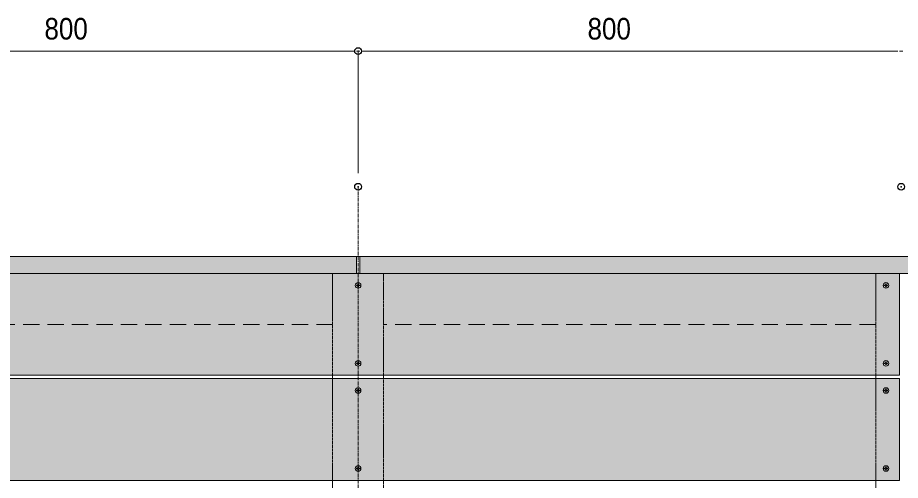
# Model space of a CAD drawing. Units: millimetres, scale not verified. Extents: x -8199 to 8201, y -2963 to 5056.
# Drawn here: x -2777 to -1477, y -971 to -289 of the extents above; entities that cross this region are included whole.
import ezdxf
from ezdxf.enums import TextEntityAlignment as Align

# ---------------------------------------------------------------- set-up
doc = ezdxf.new("R2010")
doc.units = ezdxf.units.MM
doc.header["$LTSCALE"] = 20
doc.header["$PDMODE"] = 32
doc.header["$PDSIZE"] = 10
doc.linetypes.add('CHAIN1', pattern=[8, 5, -1, 1, -1])
doc.linetypes.add('DASHED1', pattern=[1.8, 1.2, -0.6])
for name, color, linetype, lineweight in [('0-1_一般', 4, 'Continuous', 9), ('0-2_寸法', 7, 'Continuous', 9), ('0-3_0', 7, 'Continuous', 9), ('0-B_ルーバー', 1, 'Continuous', 9)]:
    doc.layers.add(name, color=color, linetype=linetype, lineweight=lineweight)
doc.layers.add('0-4_Defpoints', color=7, linetype='Continuous')
doc.styles.add('Osaka', font='')
doc.styles.get('Osaka').set_extended_font_data('Osaka')

# ---------------------------------------------------------------- blocks, each defined once
blk = doc.blocks.new('グループ-556-1')
at = {"layer": '0-1_一般'}
blk.add_line((-10.3, 19.2), (-7.1, 47.6), dxfattribs=at)
for points in [[(-19.2, -10.3), (-47.6, -7.1), (-47.6, 7.1), (-19.2, 10.3)], [(-7.1, 47.6), (7.1, 47.6), (10.3, 19.2)], [(19.2, 10.3), (47.6, 7.1), (47.6, -7.1), (19.2, -10.3)], [(10.3, -19.2), (7.1, -47.6), (-7.1, -47.6), (-10.3, -19.2)]]:
    blk.add_lwpolyline(points, dxfattribs=at)
blk.add_circle((0, 0), 82, dxfattribs=at)
for centre, start, end in [((-20.3, 20.3), 276.34019, 353.65981), ((20.3, 20.3), 186.34019, 263.65981), ((-20.3, -20.3), 6.34019, 83.65981), ((20.3, -20.3), 96.34019, 173.65981)]:
    blk.add_arc(centre, 10.1, start, end, dxfattribs=at)
blk = doc.blocks.new('Machine Screw (Metric)-75')
at = {"layer": '0-1_一般'}
blk.add_blockref('グループ-556-1', (0, 0), dxfattribs=at)
blk = doc.blocks.new('グループ-557-1')
at = {"layer": '0-1_一般'}
blk.add_line((-10.3, 19.2), (-7.1, 47.6), dxfattribs=at)
for points in [[(-19.2, -10.3), (-47.6, -7.1), (-47.6, 7.1), (-19.2, 10.3)], [(-7.1, 47.6), (7.1, 47.6), (10.3, 19.2)], [(19.2, 10.3), (47.6, 7.1), (47.6, -7.1), (19.2, -10.3)], [(10.3, -19.2), (7.1, -47.6), (-7.1, -47.6), (-10.3, -19.2)]]:
    blk.add_lwpolyline(points, dxfattribs=at)
blk.add_circle((0, 0), 82, dxfattribs=at)
for centre, start, end in [((-20.3, 20.3), 276.34019, 353.65981), ((20.3, 20.3), 186.34019, 263.65981), ((-20.3, -20.3), 6.34019, 83.65981), ((20.3, -20.3), 96.34019, 173.65981)]:
    blk.add_arc(centre, 10.1, start, end, dxfattribs=at)
blk = doc.blocks.new('Machine Screw (Metric)-76')
at = {"layer": '0-1_一般'}
blk.add_blockref('グループ-557-1', (0, 0), dxfattribs=at)
blk = doc.blocks.new('グループ-558-1')
at = {"layer": '0-1_一般'}
blk.add_line((-10.3, 19.2), (-7.1, 47.6), dxfattribs=at)
for points in [[(-19.2, -10.3), (-47.6, -7.1), (-47.6, 7.1), (-19.2, 10.3)], [(-7.1, 47.6), (7.1, 47.6), (10.3, 19.2)], [(19.2, 10.3), (47.6, 7.1), (47.6, -7.1), (19.2, -10.3)], [(10.3, -19.2), (7.1, -47.6), (-7.1, -47.6), (-10.3, -19.2)]]:
    blk.add_lwpolyline(points, dxfattribs=at)
blk.add_circle((0, 0), 82, dxfattribs=at)
for centre, start, end in [((-20.3, 20.3), 276.34019, 353.65981), ((20.3, 20.3), 186.34019, 263.65981), ((-20.3, -20.3), 6.34019, 83.65981), ((20.3, -20.3), 96.34019, 173.65981)]:
    blk.add_arc(centre, 10.1, start, end, dxfattribs=at)
blk = doc.blocks.new('Machine Screw (Metric)-77')
at = {"layer": '0-1_一般'}
blk.add_blockref('グループ-558-1', (0, 0), dxfattribs=at)
blk = doc.blocks.new('グループ-559-1')
at = {"layer": '0-1_一般'}
blk.add_line((-10.3, 19.2), (-7.1, 47.6), dxfattribs=at)
for points in [[(-19.2, -10.3), (-47.6, -7.1), (-47.6, 7.1), (-19.2, 10.3)], [(-7.1, 47.6), (7.1, 47.6), (10.3, 19.2)], [(19.2, 10.3), (47.6, 7.1), (47.6, -7.1), (19.2, -10.3)], [(10.3, -19.2), (7.1, -47.6), (-7.1, -47.6), (-10.3, -19.2)]]:
    blk.add_lwpolyline(points, dxfattribs=at)
blk.add_circle((0, 0), 82, dxfattribs=at)
for centre, start, end in [((-20.3, 20.3), 276.34019, 353.65981), ((20.3, 20.3), 186.34019, 263.65981), ((-20.3, -20.3), 6.34019, 83.65981), ((20.3, -20.3), 96.34019, 173.65981)]:
    blk.add_arc(centre, 10.1, start, end, dxfattribs=at)
blk = doc.blocks.new('Machine Screw (Metric)-78')
at = {"layer": '0-1_一般'}
blk.add_blockref('グループ-559-1', (0, 0), dxfattribs=at)
blk = doc.blocks.new('_DOT')
at = {"layer": '0-3_0'}
for p, q in [((-10, 0), (-20, 0)), ((-5, 0), (5, 0))]:
    blk.add_line(p, q, dxfattribs=at)
blk = doc.blocks.new('グループ-629-1')
at = {"layer": '0-1_一般', "linetype": 'DASHED1'}
blk.add_lwpolyline([(413728.4, -163561.6), (415228.4, -163561.6), (415228.4, -182061.6), (413728.4, -182061.6)], close=True, dxfattribs=at)
at = {"layer": '0-2_寸法', "linetype": 'CHAIN1'}
blk.add_line((414478.4, -161001.5), (414478.4, -201001.5), dxfattribs=at)
blk = doc.blocks.new('グループ-633-1')
at = {"layer": '0-1_一般', "linetype": 'DASHED1'}
blk.add_lwpolyline([(429728.4, -163561.6), (431228.4, -163561.6), (431228.4, -182061.6), (429728.4, -182061.6)], close=True, dxfattribs=at)
blk = doc.blocks.new('グループ-634-1')
at = {"layer": '0-1_一般'}
blk.add_line((-10.3, 19.2), (-7.1, 47.6), dxfattribs=at)
for points in [[(-19.2, -10.3), (-47.6, -7.1), (-47.6, 7.1), (-19.2, 10.3)], [(-7.1, 47.6), (7.1, 47.6), (10.3, 19.2)], [(19.2, 10.3), (47.6, 7.1), (47.6, -7.1), (19.2, -10.3)], [(10.3, -19.2), (7.1, -47.6), (-7.1, -47.6), (-10.3, -19.2)]]:
    blk.add_lwpolyline(points, dxfattribs=at)
blk.add_circle((0, 0), 82, dxfattribs=at)
for centre, start, end in [((-20.3, 20.3), 276.34019, 353.65981), ((20.3, 20.3), 186.34019, 263.65981), ((-20.3, -20.3), 6.34019, 83.65981), ((20.3, -20.3), 96.34019, 173.65981)]:
    blk.add_arc(centre, 10.1, start, end, dxfattribs=at)
blk = doc.blocks.new('Machine Screw (Metric)-133')
at = {"layer": '0-1_一般'}
blk.add_blockref('グループ-634-1', (0, 0), dxfattribs=at)
blk = doc.blocks.new('グループ-635-1')
at = {"layer": '0-1_一般'}
blk.add_line((-10.3, 19.2), (-7.1, 47.6), dxfattribs=at)
for points in [[(-19.2, -10.3), (-47.6, -7.1), (-47.6, 7.1), (-19.2, 10.3)], [(-7.1, 47.6), (7.1, 47.6), (10.3, 19.2)], [(19.2, 10.3), (47.6, 7.1), (47.6, -7.1), (19.2, -10.3)], [(10.3, -19.2), (7.1, -47.6), (-7.1, -47.6), (-10.3, -19.2)]]:
    blk.add_lwpolyline(points, dxfattribs=at)
blk.add_circle((0, 0), 82, dxfattribs=at)
for centre, start, end in [((-20.3, 20.3), 276.34019, 353.65981), ((20.3, 20.3), 186.34019, 263.65981), ((-20.3, -20.3), 6.34019, 83.65981), ((20.3, -20.3), 96.34019, 173.65981)]:
    blk.add_arc(centre, 10.1, start, end, dxfattribs=at)
blk = doc.blocks.new('Machine Screw (Metric)-134')
at = {"layer": '0-1_一般'}
blk.add_blockref('グループ-635-1', (0, 0), dxfattribs=at)
blk = doc.blocks.new('グループ-636-1')
at = {"layer": '0-1_一般'}
blk.add_line((-10.3, 19.2), (-7.1, 47.6), dxfattribs=at)
for points in [[(-19.2, -10.3), (-47.6, -7.1), (-47.6, 7.1), (-19.2, 10.3)], [(-7.1, 47.6), (7.1, 47.6), (10.3, 19.2)], [(19.2, 10.3), (47.6, 7.1), (47.6, -7.1), (19.2, -10.3)], [(10.3, -19.2), (7.1, -47.6), (-7.1, -47.6), (-10.3, -19.2)]]:
    blk.add_lwpolyline(points, dxfattribs=at)
blk.add_circle((0, 0), 82, dxfattribs=at)
for centre, start, end in [((-20.3, 20.3), 276.34019, 353.65981), ((20.3, 20.3), 186.34019, 263.65981), ((-20.3, -20.3), 6.34019, 83.65981), ((20.3, -20.3), 96.34019, 173.65981)]:
    blk.add_arc(centre, 10.1, start, end, dxfattribs=at)
blk = doc.blocks.new('Machine Screw (Metric)-135')
at = {"layer": '0-1_一般'}
blk.add_blockref('グループ-636-1', (0, 0), dxfattribs=at)
blk = doc.blocks.new('グループ-637-1')
at = {"layer": '0-1_一般'}
blk.add_line((-10.3, 19.2), (-7.1, 47.6), dxfattribs=at)
for points in [[(-19.2, -10.3), (-47.6, -7.1), (-47.6, 7.1), (-19.2, 10.3)], [(-7.1, 47.6), (7.1, 47.6), (10.3, 19.2)], [(19.2, 10.3), (47.6, 7.1), (47.6, -7.1), (19.2, -10.3)], [(10.3, -19.2), (7.1, -47.6), (-7.1, -47.6), (-10.3, -19.2)]]:
    blk.add_lwpolyline(points, dxfattribs=at)
blk.add_circle((0, 0), 82, dxfattribs=at)
for centre, start, end in [((-20.3, 20.3), 276.34019, 353.65981), ((20.3, 20.3), 186.34019, 263.65981), ((-20.3, -20.3), 6.34019, 83.65981), ((20.3, -20.3), 96.34019, 173.65981)]:
    blk.add_arc(centre, 10.1, start, end, dxfattribs=at)
blk = doc.blocks.new('Machine Screw (Metric)-136')
at = {"layer": '0-1_一般'}
blk.add_blockref('グループ-637-1', (0, 0), dxfattribs=at)
blk = doc.blocks.new('グループ-649-1')
at = {"layer": '0-1_一般'}
for p, q in [((413728.4, -166561.6), (413728.4, -166661.6)), ((415228.4, -166661.6), (415228.4, -166561.6))]:
    blk.add_line(p, q, dxfattribs=at)
blk = doc.blocks.new('グループ-654-1')
at = {"layer": '0-1_一般'}
for p, q in [((429728.4, -166561.6), (429728.4, -166661.6)), ((431228.4, -166661.6), (431228.4, -166561.6))]:
    blk.add_line(p, q, dxfattribs=at)

msp = doc.modelspace()

# ---------------------------------------------------------------- linework, layer by layer
at = {"layer": '0-1_一般', "linetype": 'CHAIN1'}
msp.add_line((-3575.34, -641.18), (-1354.89, -641.18), dxfattribs=at)
at = {"layer": '0-1_一般', "linetype": 'DASHED1'}
for points in [[(-3037.84, -741.18), (-3037.84, -666.18), (-2312.84, -666.18), (-2312.84, -741.18)], [(-2237.84, -741.18), (-2237.84, -666.18), (-1512.84, -666.18), (-1512.84, -741.18)]]:
    msp.add_lwpolyline(points, close=True, dxfattribs=at)
at = {"layer": '0-2_寸法'}
for p, q in [((-2285.35, -338.18), (-3065.32, -338.18)), ((-2275.34, -518.18), (-2275.34, -338.18)), ((-2275.34, -518.18), (-2275.34, -338.18)), ((-1485.35, -338.18), (-2265.32, -338.18))]:
    msp.add_line(p, q, dxfattribs=at)
at = {"layer": '0-4_Defpoints'}
for p in [(-2275.34, -338.18), (-2275.34, -538.18), (-1475.34, -538.18)]:
    msp.add_point(p, dxfattribs=at)
at = {"layer": '0-B_ルーバー'}
msp.add_line((-2272.84, -641.18), (-1352.6, -641.18), dxfattribs=at)
for points in [[(-3575.34, -666.18), (-2277.84, -666.18), (-2277.84, -641.18), (-3575.34, -641.18)], [(-975.34, -666.18), (-2272.84, -666.18), (-2272.84, -641.18)]]:
    msp.add_lwpolyline(points, dxfattribs=at)
for points in [[(-3072.84, -816.18), (-3072.84, -666.18), (-1477.84, -666.18), (-1477.84, -816.18)], [(-3072.84, -971.18), (-3072.84, -821.18), (-1477.84, -821.18), (-1477.84, -971.18)]]:
    msp.add_lwpolyline(points, close=True, dxfattribs=at)
at = {"layer": '0-B_ルーバー', "color": 132}
for points in [[(-3575.34, -666.18), (-3575.34, -641.18), (-2277.84, -666.18), (-2277.84, -641.18)], [(-975.34, -666.18), (-975.34, -641.18), (-2272.84, -666.18), (-2272.84, -641.18)], [(-3072.84, -816.18), (-1477.84, -816.18), (-3072.84, -666.18), (-1477.84, -666.18)], [(-3072.84, -971.18), (-1477.84, -971.18), (-3072.84, -821.18), (-1477.84, -821.18)]]:
    msp.add_solid(points, dxfattribs=at)

# ---------------------------------------------------------------- block references
at = {"layer": '0-1_一般', "yscale": 0.05}
for name, p, xscale in [('グループ-629-1', (-22999.26, 7511.9), 0.05), ('グループ-633-1', (-22999.26, 7511.9), 0.05), ('Machine Screw (Metric)-133', (-2275.34, -683.68), -0.05), ('Machine Screw (Metric)-135', (-1497.84, -683.68), -0.05), ('Machine Screw (Metric)-134', (-2275.34, -798.68), -0.05), ('Machine Screw (Metric)-136', (-1497.84, -798.68), -0.05), ('グループ-649-1', (-22999.26, 7511.9), 0.05), ('グループ-654-1', (-22999.26, 7511.9), 0.05), ('Machine Screw (Metric)-75', (-2275.34, -838.68), -0.05), ('Machine Screw (Metric)-77', (-1497.84, -838.68), -0.05), ('Machine Screw (Metric)-76', (-2275.34, -953.68), -0.05), ('Machine Screw (Metric)-78', (-1497.84, -953.68), -0.05)]:
    msp.add_blockref(name, p, dxfattribs=dict(at, xscale=xscale))
at = {"layer": '0-2_寸法', "xscale": 0.5007446, "yscale": 0.5007446}
for p in [(-2275.34, -338.18), (-1475.34, -338.18)]:
    msp.add_blockref('_DOT', p, dxfattribs=at)
at = {"layer": '0-2_寸法', "xscale": 0.5007446, "yscale": 0.5007446, "rotation": 180}
msp.add_blockref('_DOT', (-2275.34, -338.18), dxfattribs=at)

# ---------------------------------------------------------------- texts
at = {"layer": '0-2_寸法', "style": 'Osaka', "width": 0.9}
for p in [(-2737.39, -330.68), (-1937.39, -330.68)]:
    msp.add_text('800', height=31.82, dxfattribs=at).set_placement(p, align=Align.BOTTOM_LEFT)

doc.saveas('drawing.dxf')
